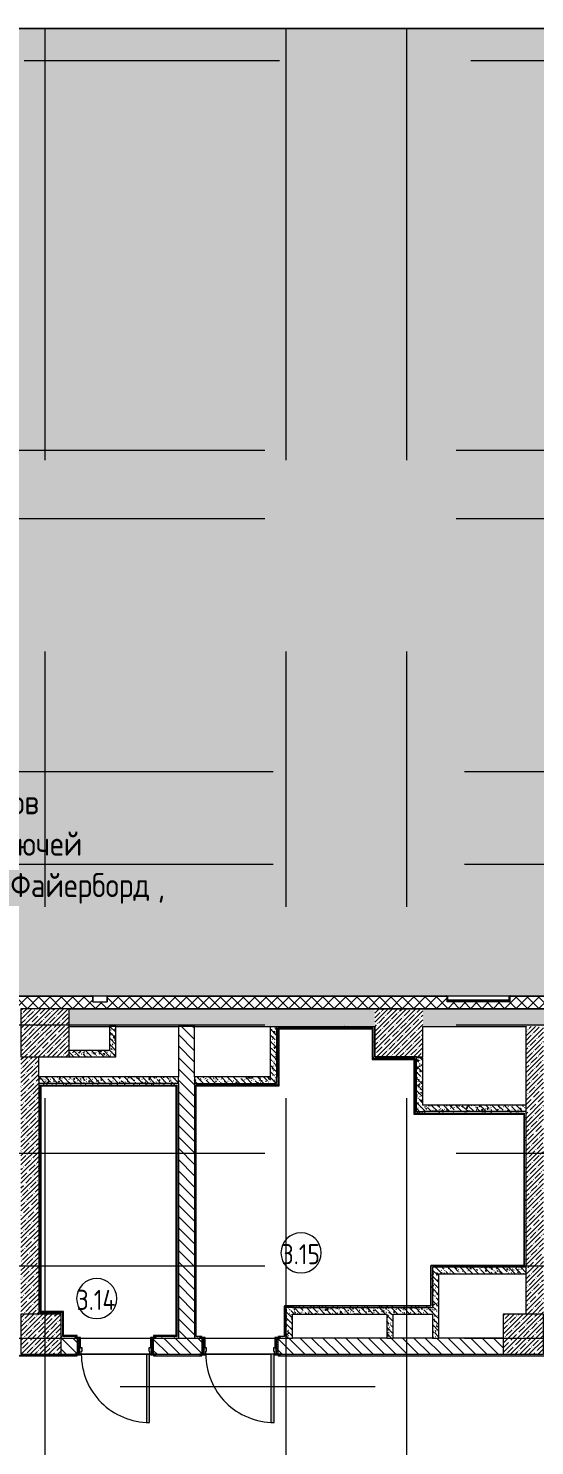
# Model space of a CAD drawing. Header units: millimetres. Extents: x -8624 to 194831, y -8553 to 29000.
# Drawn here: x 150856 to 157154, y 9762 to 27400 of the extents above; entities that cross this region are included whole.
import ezdxf

# ---------------------------------------------------------------- set-up
doc = ezdxf.new("R2010")
doc.units = ezdxf.units.MM
doc.linetypes.add('Осевая', pattern=[15875, 3175, -2381.25, 7937.5, -2381.25])
for name, color, linetype, lineweight in [('A-AREA-IDEN', 7, 'Continuous', 9), ('A-DETL-1', 7, 'Continuous', 9), ('A-GENM-4', 7, 'Continuous', 9), ('A-WALL-2', 7, 'Continuous', 9), ('A-WALL-5', 7, 'Continuous', 13), ('G-ANNO-TEXT', 7, 'Continuous', 9), ('I-WALL-5', 7, 'Continuous', 9), ('S-COLS-2', 7, 'Continuous', 9), ('Оси', 7, 'Continuous', 9), ('Оси-2', 7, 'Осевая', 9)]:
    doc.layers.add(name, color=color, linetype=linetype, lineweight=lineweight)
for name, color, linetype, lineweight, true_color in [('A-DETL-GENF-5', 7, 'Continuous', 9, 0xd4d4d4), ('A-DOOR-4', 7, 'Continuous', 9, 0xaaaaaa), ('A-DOOR-5', 7, 'Continuous', 9, 0xe2e2e2), ('A-DOOR-FRAM-4', 7, 'Continuous', 9, 0xe2e2e2), ('A-DOOR-FRAM-5', 7, 'Continuous', 9, 0xaaaaaa), ('A-FLOR-3', 7, 'Continuous', 9, 0xaaaaaa), ('I-WALL-4', 7, 'Continuous', 9, 0x99bbae), ('I-WALL-6', 7, 'Continuous', 9, 0x787878), ('I-WALL-7', 9, 'Continuous', 9, 0x808080)]:
    doc.layers.add(name, color=color, linetype=linetype, lineweight=lineweight, true_color=true_color)
doc.styles.add('GOST Common', font='GOST_Common.ttf', dxfattribs={"width": 0.9, "height": 250})
doc.styles.add('GOST Common_2', font='GOST_Common.ttf', dxfattribs={"width": 0.9, "height": 300})
pattern_1 = [(135, (137053.74, 0), (-70.71068, -70.71068), [])]
pattern_2 = [(135, (1826.41, 164.685), (-14.14214, -14.14214), []), (225, (1826.41, 164.685), (14.14214, -14.14214), [])]
pattern_3 = [(45, (-296.384, 164.685), (-14.1421, 14.1421), []), (135, (-296.384, 164.685), (-14.1421, -14.1421), [])]
pattern_4 = [(45, (137053.745, 0), (-57.02463, 57.02463), []), (45, (137110.77, 0), (-57.02463, 57.02463), [100.806, -20.161, 3.353, -16.808])]
pattern_5 = [(135, (137053.74, 0), (-75.43415, -75.43415), [106.68, -17.78, 3.556, -17.78]), (135, (137053.74, 75.39), (-75.43415, -75.43415), []), (50, (137053.74, 0), (127.5292, -11.15758), [13.335, -146.685]), (355, (137053.74, 0), (-24.66966, 133.74), [10.668, -117.348]), (100.451, (137064.37, -0.93), (102.85973, 122.5818), [11.333, -124.663]), (46.184, (137053.74, 35.56), (189.7552, -29.4304), [20.002, -220.027]), (96.636, (137069.56, 33.1), (166.1822, 173.1996), [17, -186.995]), (351.184, (137053.74, 35.56), (166.184, 173.1976), [16.002, -176.022]), (21, (137071.52, 26.67), (106.13027, -71.58603), [13.335, -146.685]), (326, (137071.52, 26.67), (43.2619, 128.93175), [10.668, -117.348]), (71.451, (137080.37, 20.7), (149.392, 57.34505), [11.333, -124.663]), (37.5, (137053.745, 0), (2.16223, 59.18836), [3.353, -112.573, 3.353, -115.773, -117.792]), (37.5, (137053.745, 0), (2.16223, 59.18836), [-235.052, 3.353, -114.44]), (7.5, (137053.745, 0), (46.77386, 70.12615), [3.353, -64.567, 3.353, -109.906, -44.894]), (7.5, (137053.745, 0), (46.77386, 70.12615), [-181.178, 3.353, -41.542]), (327.5, (137014.096, 0), (94.91367, -4.01009), [3.353, -41.097, 3.353, -135.331, -184.023]), (327.5, (137014.096, 0), (94.91367, -4.01009), [-183.134, 3.353, -180.67]), (317.5, (136996.32, 0), (103.69057, 17.79882), [3.353, -54.432, 3.353, -88.748, -130.683]), (317.5, (136996.32, 0), (103.69057, 17.79882), [-149.885, 3.353, -127.33])]
pattern_6 = [(0, (137053.745, 0), (121.92, 30.48), [10.058, -81.382, 10.058, -81.382, -487.68]), (0, (137053.745, 0), (121.92, 30.48), [-182.88, 10.058, -172.822, 10.058, -81.382, -213.36]), (0, (137053.745, 0), (121.92, 30.48), [-457.2, 10.058, -50.902, 10.058, -142.342]), (120, (137099.465, 15.24), (-87.356454, 90.345817), [10.058, -81.382, 10.058, -81.382, -487.68]), (120, (137099.465, 15.24), (-87.356454, 90.345817), [-182.88, 10.058, -172.822, 10.058, -81.382, -213.36]), (120, (137099.465, 15.24), (-87.356454, 90.345817), [-457.2, 10.058, -50.902, 10.058, -142.342]), (240, (137114.705, 76.2), (-34.563546, -120.825817), [10.058, -81.382, 10.058, -81.382, -487.68]), (240, (137114.705, 76.2), (-34.563546, -120.825817), [-182.88, 10.058, -172.822, 10.058, -81.382, -213.36]), (240, (137114.705, 76.2), (-34.563546, -120.825817), [-457.2, 10.058, -50.902, 10.058, -142.342])]

# ---------------------------------------------------------------- blocks, each defined once
blk = doc.blocks.new('BSC_Колонна _Прямоугольная - 600х600-V152-План зашивки приборов отопления в осях 3 этажа 1-12')
at = {"layer": 'S-COLS-2'}
h = blk.add_hatch(dxfattribs=at)
h.set_pattern_fill('FP_122', color=256, style=0, pattern_type=2)
h.set_pattern_definition([(45, (-14010, -14900), (-57.02463, 57.02463), []), (45, (-13952.975, -14900), (-57.02463, 57.02463), [100.806, -20.161, 3.353, -16.808])])
h.paths.add_polyline_path([(-300, -300), (300, -300), (300, 300), (-300, 300), (-300, 113)])
for p, q in [((300, 300), (-300, 300)), ((-300, 300), (-300, -300)), ((300, -300), (300, 300)), ((-300, -300), (300, -300))]:
    blk.add_line(p, q, dxfattribs=at)
blk = doc.blocks.new('парапет1 - парапет-18629556-План зашивки приборов отопления в осях 3 этажа 1-12')
at = {"layer": 'A-GENM-4'}
blk.add_line((-2411, 27400), (33928, 27400), dxfattribs=at)
blk = doc.blocks.new('110_Дверь_СКБ_1Ст_Внутренняя1 - Д-7_п__950x2100h_Туалет EW30-32897972-План зашивки приборов отопления в осях 3 этажа 1-12')
at = {"layer": 'A-DOOR-4'}
h = blk.add_hatch(dxfattribs=at)
h.set_pattern_fill('FP_29', color=256, style=0, pattern_type=2)
h.set_pattern_definition(pattern_2)
h.paths.add_polyline_path([(487.5, 100), (462.5, 100), (462.5, -100), (487.5, -100), (487.5, 4)])
at = {"layer": 'A-DOOR-5'}
h = blk.add_hatch(color=256, dxfattribs=at)
h.paths.add_polyline_path([(437.5, 100), (437.5, 60), (427.5, 60), (427.5, 20), (462.5, 20), (462.5, 100)])
h.paths.add_polyline_path([(-412.5, 100), (-437.5, 100), (-437.5, 20), (-402.5, 20), (-402.5, 60), (-412.5, 60)])
at = {"layer": 'A-DOOR-FRAM-4'}
for points in [[(-412.5, 950), (-412.5, 100), (-372.5, 100), (-372.5, 950)], [(-492.5, 108), (-492.5, 100), (-422.5, 100), (-422.5, 108)], [(-437.5, 100), (-437.5, 99), (-422.5, 100)], [(-422.5, 20), (-437.5, 20), (-437.5, -100), (-422.5, -100), (-422.5, 4)], [(447.5, 108), (447.5, 100), (517.5, 100), (517.5, 108)], [(447.5, 100), (447.5, 99), (462.5, 100)], [(462.5, 20), (447.5, 20), (447.5, -100), (462.5, -100), (462.5, 4)], [(-492.5, -100), (-492.5, -108), (-422.5, -108), (-422.5, -100)], [(447.5, -100), (447.5, -108), (517.5, -108), (517.5, -100)]]:
    blk.add_hatch(color=256, dxfattribs=at).paths.add_polyline_path(points)
at = {"layer": 'A-DOOR-FRAM-5'}
h = blk.add_hatch(dxfattribs=at)
h.set_pattern_fill('FP_30', color=256, style=0, pattern_type=2)
h.set_pattern_definition(pattern_3)
h.paths.add_polyline_path([(-437.5, 100), (-462.5, 100), (-462.5, -100), (-437.5, -100), (-437.5, 4)])
at = {"layer": 'A-DOOR-4'}
for p, q in [((-412.5, 950), (-412.5, 100)), ((-372.5, 950), (-412.5, 950)), ((-372.5, 100), (-372.5, 950)), ((-412.5, 100), (-372.5, 100))]:
    blk.add_line(p, q, dxfattribs=at)
blk.add_arc((-412.5, 100), 850, 360, 90, dxfattribs=at)
at = {"layer": 'A-DOOR-FRAM-5'}
for p, q in [((-422.5, 108), (-492.5, 108)), ((-492.5, 108), (-492.5, 100)), ((-492.5, 100), (-422.5, 100)), ((-437.5, 100), (-462.5, 100)), ((-462.5, 100), (-462.5, -100)), ((-412.5, 100), (-437.5, 100)), ((-437.5, 100), (-437.5, 20)), ((-437.5, -100), (-437.5, 100)), ((-422.5, 100), (-437.5, 100)), ((-437.5, 100), (-437.5, 99)), ((-437.5, 99), (-422.5, 99)), ((-437.5, 20), (-402.5, 20)), ((-422.5, 20), (-437.5, 20)), ((-437.5, 20), (-437.5, -100)), ((-422.5, 100), (-422.5, 108)), ((-422.5, 99), (-422.5, 100)), ((-422.5, -100), (-422.5, 20)), ((-412.5, 60), (-412.5, 100)), ((-402.5, 60), (-412.5, 60)), ((-402.5, 20), (-402.5, 60)), ((437.5, 60), (427.5, 60)), ((427.5, 60), (427.5, 20)), ((427.5, 20), (462.5, 20)), ((437.5, 100), (437.5, 60)), ((462.5, 100), (437.5, 100)), ((517.5, 108), (447.5, 108)), ((447.5, 108), (447.5, 100)), ((462.5, 100), (447.5, 100)), ((447.5, 100), (447.5, 99)), ((447.5, 100), (517.5, 100)), ((447.5, 99), (462.5, 99)), ((462.5, 20), (447.5, 20)), ((447.5, 20), (447.5, -100)), ((462.5, 20), (462.5, 100)), ((487.5, 100), (462.5, 100)), ((462.5, 100), (462.5, -100)), ((462.5, 99), (462.5, 100)), ((462.5, -100), (462.5, 20)), ((487.5, -100), (487.5, 100)), ((517.5, 100), (517.5, 108)), ((-422.5, -100), (-492.5, -100)), ((-492.5, -100), (-492.5, -108)), ((-492.5, -108), (-422.5, -108)), ((-462.5, -100), (-437.5, -100)), ((-437.5, -100), (-422.5, -100)), ((-422.5, -108), (-422.5, -100)), ((447.5, -100), (462.5, -100)), ((517.5, -100), (447.5, -100)), ((447.5, -100), (447.5, -108)), ((447.5, -108), (517.5, -108)), ((462.5, -100), (487.5, -100)), ((517.5, -108), (517.5, -100))]:
    blk.add_line(p, q, dxfattribs=at)
blk = doc.blocks.new('110_Дверь_СКБ_1Ст_Внутренняя1 - Д-7_п__950x2100h_Туалет-32491181-План зашивки приборов отопления в осях 3 этажа 1-12')
at = {"layer": 'A-DOOR-4'}
h = blk.add_hatch(dxfattribs=at)
h.set_pattern_fill('FP_29', color=256, style=0, pattern_type=2)
h.set_pattern_definition(pattern_2)
h.paths.add_polyline_path([(487.5, 100), (462.5, 100), (462.5, -100), (487.5, -100), (487.5, 4)])
at = {"layer": 'A-DOOR-5'}
h = blk.add_hatch(color=256, dxfattribs=at)
h.paths.add_polyline_path([(437.5, 100), (437.5, 60), (427.5, 60), (427.5, 20), (462.5, 20), (462.5, 100)])
h.paths.add_polyline_path([(-412.5, 100), (-437.5, 100), (-437.5, 20), (-402.5, 20), (-402.5, 60), (-412.5, 60)])
at = {"layer": 'A-DOOR-FRAM-4'}
for points in [[(-412.5, 950), (-412.5, 100), (-372.5, 100), (-372.5, 950)], [(-492.5, 108), (-492.5, 100), (-422.5, 100), (-422.5, 108)], [(-437.5, 100), (-437.5, 99), (-422.5, 100)], [(-422.5, 20), (-437.5, 20), (-437.5, -100), (-422.5, -100), (-422.5, 4)], [(447.5, 108), (447.5, 100), (517.5, 100), (517.5, 108)], [(447.5, 100), (447.5, 99), (462.5, 100)], [(462.5, 20), (447.5, 20), (447.5, -100), (462.5, -100), (462.5, 4)], [(-492.5, -100), (-492.5, -108), (-422.5, -108), (-422.5, -100)], [(447.5, -100), (447.5, -108), (517.5, -108), (517.5, -100)]]:
    blk.add_hatch(color=256, dxfattribs=at).paths.add_polyline_path(points)
at = {"layer": 'A-DOOR-FRAM-5'}
h = blk.add_hatch(dxfattribs=at)
h.set_pattern_fill('FP_30', color=256, style=0, pattern_type=2)
h.set_pattern_definition(pattern_3)
h.paths.add_polyline_path([(-437.5, 100), (-462.5, 100), (-462.5, -100), (-437.5, -100), (-437.5, 4)])
at = {"layer": 'A-DOOR-4'}
for p, q in [((-412.5, 950), (-412.5, 100)), ((-372.5, 950), (-412.5, 950)), ((-372.5, 100), (-372.5, 950)), ((-412.5, 100), (-372.5, 100))]:
    blk.add_line(p, q, dxfattribs=at)
blk.add_arc((-412.5, 100), 850, 360, 90, dxfattribs=at)
at = {"layer": 'A-DOOR-FRAM-5'}
for p, q in [((-422.5, 108), (-492.5, 108)), ((-492.5, 108), (-492.5, 100)), ((-492.5, 100), (-422.5, 100)), ((-437.5, 100), (-462.5, 100)), ((-462.5, 100), (-462.5, -100)), ((-412.5, 100), (-437.5, 100)), ((-437.5, 100), (-437.5, 20)), ((-437.5, -100), (-437.5, 100)), ((-422.5, 100), (-437.5, 100)), ((-437.5, 100), (-437.5, 99)), ((-437.5, 99), (-422.5, 99)), ((-437.5, 20), (-402.5, 20)), ((-422.5, 20), (-437.5, 20)), ((-437.5, 20), (-437.5, -100)), ((-422.5, 100), (-422.5, 108)), ((-422.5, 99), (-422.5, 100)), ((-422.5, -100), (-422.5, 20)), ((-412.5, 60), (-412.5, 100)), ((-402.5, 60), (-412.5, 60)), ((-402.5, 20), (-402.5, 60)), ((437.5, 60), (427.5, 60)), ((427.5, 60), (427.5, 20)), ((427.5, 20), (462.5, 20)), ((437.5, 100), (437.5, 60)), ((462.5, 100), (437.5, 100)), ((517.5, 108), (447.5, 108)), ((447.5, 108), (447.5, 100)), ((462.5, 100), (447.5, 100)), ((447.5, 100), (447.5, 99)), ((447.5, 100), (517.5, 100)), ((447.5, 99), (462.5, 99)), ((462.5, 20), (447.5, 20)), ((447.5, 20), (447.5, -100)), ((462.5, 20), (462.5, 100)), ((487.5, 100), (462.5, 100)), ((462.5, 100), (462.5, -100)), ((462.5, 99), (462.5, 100)), ((462.5, -100), (462.5, 20)), ((487.5, -100), (487.5, 100)), ((517.5, 100), (517.5, 108)), ((-422.5, -100), (-492.5, -100)), ((-492.5, -100), (-492.5, -108)), ((-492.5, -108), (-422.5, -108)), ((-462.5, -100), (-437.5, -100)), ((-437.5, -100), (-422.5, -100)), ((-422.5, -108), (-422.5, -100)), ((447.5, -100), (462.5, -100)), ((517.5, -100), (447.5, -100)), ((447.5, -100), (447.5, -108)), ((447.5, -108), (517.5, -108)), ((462.5, -100), (487.5, -100)), ((517.5, -108), (517.5, -100))]:
    blk.add_line(p, q, dxfattribs=at)
blk = doc.blocks.new('BSC_Колонна _Прямоугольная - 500х500-V164-План зашивки приборов отопления в осях 3 этажа 1-12')
at = {"layer": 'S-COLS-2'}
h = blk.add_hatch(dxfattribs=at)
h.set_pattern_fill('FP_134', color=256, style=0, pattern_type=2)
h.set_pattern_definition([(45, (-19960, -11150), (-57.02463, 57.02463), []), (45, (-19902.975, -11150), (-57.02463, 57.02463), [100.806, -20.161, 3.353, -16.808])])
h.paths.add_polyline_path([(-250, -250), (250, -250), (250, 250), (-250, 250), (-250, -154)])
for p, q in [((250, 250), (-250, 250)), ((-250, 250), (-250, -250)), ((250, -250), (250, 250)), ((-250, -250), (250, -250))]:
    blk.add_line(p, q, dxfattribs=at)
blk = doc.blocks.new('BSC_Колонна _Прямоугольная - 500х500-V168-План зашивки приборов отопления в осях 3 этажа 1-12')
at = {"layer": 'S-COLS-2'}
h = blk.add_hatch(dxfattribs=at)
h.set_pattern_fill('FP_139', color=256, style=0, pattern_type=2)
h.set_pattern_definition([(45, (-13960, -11150), (-57.02463, 57.02463), []), (45, (-13902.975, -11150), (-57.02463, 57.02463), [100.806, -20.161, 3.353, -16.808])])
h.paths.add_polyline_path([(-250, -250), (250, -250), (250, 250), (-250, 250), (-250, -154)])
for p, q in [((250, 250), (-250, 250)), ((-250, 250), (-250, -250)), ((250, -250), (250, 250)), ((-250, -250), (250, -250))]:
    blk.add_line(p, q, dxfattribs=at)
blk = doc.blocks.new('Полоса с поворотом - Полоса с поворотом-23831104-План зашивки приборов отопления в осях 3 этажа 1-12')
at = {"layer": 'A-GENM-4'}
for p, q in [((19783, 15306), (19017, 15306)), ((19017, 15298), (19783, 15298))]:
    blk.add_line(p, q, dxfattribs=at)
blk = doc.blocks.new('Уголок вложенный - Уголок вложенный-23831105-План зашивки приборов отопления в осях 3 этажа 1-12')
at = {"layer": 'A-GENM-4'}
for p, q in [((29237, 15288), (29237, 15349)), ((29244, 15358), (29244, 15285)), ((29244, 15285), (29240, 15285))]:
    blk.add_line(p, q, dxfattribs=at)
at = {"layer": 'A-GENM-4', "flags": 128}
for points in [[(29237, 15349), (29237, 15351), (29236, 15353), (29235, 15355), (29234, 15356), (29232, 15357), (29230, 15358), (29228, 15358)], [(29240, 15285), (29239, 15285), (29239, 15285), (29238, 15286), (29238, 15286), (29237, 15287), (29237, 15287), (29237, 15288)]]:
    blk.add_lwpolyline(points, dxfattribs=at)
blk = doc.blocks.new('Уголок вложенный - Уголок вложенный-V178-План зашивки приборов отопления в осях 3 этажа 1-12')
at = {"layer": 'A-GENM-4'}
for p, q in [((30010, 15285), (30010, 15358)), ((30017, 15349), (30017, 15288)), ((30014, 15285), (30010, 15285))]:
    blk.add_line(p, q, dxfattribs=at)
at = {"layer": 'A-GENM-4', "flags": 128}
for points in [[(30026, 15358), (30024, 15358), (30022, 15357), (30020, 15356), (30019, 15355), (30018, 15353), (30017, 15351), (30017, 15349)], [(30017, 15288), (30017, 15287), (30017, 15287), (30016, 15286), (30016, 15286), (30015, 15285), (30015, 15285), (30014, 15285)]]:
    blk.add_lwpolyline(points, dxfattribs=at)
blk = doc.blocks.new('Уголок вложенный - Уголок вложенный-V179-План зашивки приборов отопления в осях 3 этажа 1-12')
at = {"layer": 'A-GENM-4'}
blk.add_line((30010, 15285), (29244, 15285), dxfattribs=at)
at = {"layer": 'A-GENM-4', "flags": 128}
for points in [[(29239, 15285), (29239, 15285), (29238, 15286), (29238, 15286), (29237, 15287), (29237, 15287)], [(30017, 15287), (30017, 15287), (30016, 15286), (30016, 15286), (30015, 15285), (30015, 15285)]]:
    blk.add_lwpolyline(points, dxfattribs=at)
blk = doc.blocks.new('Уголок вложенный - Уголок вложенный-23964580-План зашивки приборов отопления в осях 3 этажа 1-12')
at = {"layer": 'A-GENM-4'}
blk.add_line((14603, 15288), (14603, 15349), dxfattribs=at)
at = {"layer": 'A-GENM-4', "flags": 128}
for points in [[(14603, 15349), (14603, 15351), (14602, 15353), (14601, 15355), (14600, 15356), (14598, 15357), (14596, 15358), (14594, 15358)], [(14606, 15285), (14605, 15285), (14605, 15285), (14604, 15286), (14604, 15286), (14603, 15287), (14603, 15287), (14603, 15288)]]:
    blk.add_lwpolyline(points, dxfattribs=at)
blk = doc.blocks.new('Уголок вложенный - Уголок вложенный-V180-План зашивки приборов отопления в осях 3 этажа 1-12')
at = {"layer": 'A-GENM-4'}
blk.add_line((14783, 15349), (14783, 15288), dxfattribs=at)
at = {"layer": 'A-GENM-4', "flags": 128}
for points in [[(14792, 15358), (14790, 15358), (14788, 15357), (14786, 15356), (14785, 15355), (14784, 15353), (14783, 15351), (14783, 15349)], [(14783, 15288), (14783, 15287), (14783, 15287), (14782, 15286), (14782, 15286), (14781, 15285), (14781, 15285), (14780, 15285)]]:
    blk.add_lwpolyline(points, dxfattribs=at)
blk = doc.blocks.new('Уголок вложенный - Уголок вложенный-V181-План зашивки приборов отопления в осях 3 этажа 1-12')
at = {"layer": 'A-GENM-4'}
for p, q in [((14603, 15349), (14603, 15288)), ((14783, 15288), (14783, 15349)), ((14606, 15285), (14780, 15285))]:
    blk.add_line(p, q, dxfattribs=at)
at = {"layer": 'A-GENM-4', "flags": 128}
for points in [[(14594, 15358), (14596, 15358), (14598, 15357), (14600, 15356), (14601, 15355), (14602, 15353), (14603, 15351), (14603, 15349)], [(14783, 15349), (14783, 15351), (14784, 15353), (14785, 15355), (14786, 15356), (14788, 15357), (14790, 15358), (14792, 15358)], [(14603, 15288), (14603, 15287), (14603, 15287), (14604, 15286), (14604, 15286), (14605, 15285), (14605, 15285), (14606, 15285)], [(14780, 15285), (14781, 15285), (14781, 15285), (14782, 15286), (14782, 15286), (14783, 15287), (14783, 15287), (14783, 15288)]]:
    blk.add_lwpolyline(points, dxfattribs=at)
blk = doc.blocks.new('Марка_Помещения - Номер-25198446-План зашивки приборов отопления в осях 3 этажа 1-12')
at = {"layer": 'A-AREA-IDEN'}
for start, end in [(360, 180), (180, 360)]:
    blk.add_arc((0, 0), 2.5, start, end, dxfattribs=at)

msp = doc.modelspace()

# ---------------------------------------------------------------- hatches: boundary and pattern name
at = {"layer": 'A-DETL-GENF-5'}
msp.add_hatch(color=256, dxfattribs=at).paths.add_polyline_path([(136496.6, 14774.9), (136785.7, 14774.9), (136785.7, 15358), (175341.4, 15358), (175341.4, 23799.7), (175661.1, 23799.7), (175661.1, 23888.3), (170981.8, 23888.3), (170981.8, 27398.1), (134644.7, 27398.1), (134644.7, 14774.9), (135854.5, 14774.9)])
at = {"layer": 'A-WALL-2'}
h = msp.add_hatch(dxfattribs=at)
h.set_pattern_fill('FP_127', color=256, style=0, pattern_type=2)
h.set_pattern_definition([(45, (137053.74, 0), (-70.71068, 70.71068), []), (135, (137053.74, 0), (-70.71068, -70.71068), [])])
h.paths.add_polyline_path([(174863.7, 15200), (175341.4, 15200), (175341.4, 15350), (174863.7, 15350)])
h.paths.add_polyline_path([(171808.9, 15200), (172463.7, 15200), (172463.7, 15350), (171713.7, 15350), (171713.7, 15200)])
h.paths.add_polyline_path([(169163.7, 15200), (169163.7, 15350), (167070.7, 15349), (167070.7, 15288), (167067.7, 15285), (166293.7, 15285), (166290.7, 15288), (166290, 15350), (162664, 15349), (162664, 15288), (162659.8, 15285), (161487, 15285), (161484, 15288), (161483.3, 15350), (156843.7, 15349), (156843.7, 15288), (156840.7, 15285), (156066.7, 15285), (156063.7, 15288), (156063, 15350), (151836.7, 15349), (151835.6, 15285.7), (151833.7, 15285), (151657.4, 15286.1), (151656.7, 15288), (151656, 15350), (149913.7, 15350), (149913.7, 15200), (167956.6, 15200)])
h.paths.add_polyline_path([(145313.7, 15200), (145313.7, 15350), (144713.7, 15350), (144713.7, 15200), (144843.1, 15200)])
h.paths.add_polyline_path([(146213.7, 15200), (146813.7, 15200), (146813.7, 15350), (146213.7, 15350)])
h.paths.add_polyline_path([(143813.7, 15200), (143813.7, 15350), (137093.7, 15350), (137093.7, 15293), (136943.7, 15293), (136943.7, 15200), (143559, 15200)])
h.paths.add_polyline_path([(170203.8, 15200), (170293.7, 15200), (170293.7, 15350), (170063.7, 15350), (170063.7, 15200)])
h.paths.add_polyline_path([(170663.7, 15200), (170813.7, 15200), (170813.7, 15350), (170663.7, 15350)])
at = {"layer": 'I-WALL-4'}
for points in [[(153975.7, 14249), (153975.7, 14960), (153964.7, 14960), (153964.7, 14249)], [(155133, 14949), (155144, 14949), (155144, 14960), (153975.7, 14960), (153975.7, 14949), (155115.8, 14949)], [(155144, 14569), (155144, 14949), (155133, 14949), (155133, 14569)], [(155664, 14569), (155664, 14580), (155144, 14580), (155144, 14569)], [(155653, 13889), (155664, 13889), (155664, 14580), (155653, 14580), (155653, 14008.5)], [(152692.7, 14239), (152703.7, 14239), (152703.7, 14250), (151004.7, 14250), (151004.7, 14239), (152547.6, 14239)], [(151015.7, 11420), (151015.7, 14239), (151004.7, 14239), (151004.7, 11420)], [(152692.7, 11131), (152703.7, 11131), (152703.7, 14239), (152692.7, 14239), (152692.7, 11498.1)], [(153975.7, 14238), (153975.7, 14249), (152944.7, 14249), (152944.7, 14238), (153831.7, 14238)], [(157023.7, 13889), (157023.7, 13900), (155664, 13900), (155664, 13889), (156399.9, 13889)], [(151283.7, 11420), (151294.7, 11420), (151294.7, 11431), (151015.7, 11431), (151015.7, 11420), (151263.5, 11420)], [(151294.7, 11120), (151294.7, 11420), (151283.7, 11420), (151283.7, 11120)]]:
    msp.add_hatch(color=256, dxfattribs=at).paths.add_polyline_path(points)
h = msp.add_hatch(color=256, dxfattribs=at)
h.paths.add_polyline_path([(152703.7, 11120), (152703.7, 11131), (152414.7, 11131), (152414.7, 11120), (152547.6, 11120)])
h.paths.add_polyline_path([(151464.7, 11120), (151464.7, 11131), (151294.7, 11131), (151294.7, 11120)])
at = {"layer": 'I-WALL-5'}
h = msp.add_hatch(dxfattribs=at)
h.set_pattern_fill('FP_128', color=256, style=0, pattern_type=2)
h.set_pattern_definition(pattern_4)
h.paths.add_polyline_path([(160252.1, 14980), (162863.7, 14980), (162863.7, 15200), (159563.7, 15200), (159563.7, 14980)])
h.paths.add_polyline_path([(158963.7, 14980), (158963.7, 15200), (155764, 15200), (155764, 14980), (157684, 14980)])
h.paths.add_polyline_path([(163463.7, 14980), (167063.7, 14980), (167063.7, 15200), (163463.7, 15200), (163463.7, 15094.6)])
h.paths.add_polyline_path([(167663.7, 14980), (169163.7, 14980), (169163.7, 15200), (167663.7, 15200), (167663.7, 15012.7)])
h.paths.add_polyline_path([(153863.7, 14980), (155164, 14980), (155164, 15200), (151363.7, 15200), (151363.7, 14980), (153831.7, 14980)])
h = msp.add_hatch(dxfattribs=at)
h.set_pattern_fill('FP_126', color=256, style=0, pattern_type=2)
h.set_pattern_definition(pattern_1)
h.paths.add_polyline_path([(152923.7, 11100), (152923.7, 14980), (152723.7, 14980), (152723.7, 11100), (152868.6, 11100)])
h = msp.add_hatch(dxfattribs=at)
h.set_pattern_fill('FP_128', color=256, style=0, pattern_type=2)
h.set_pattern_definition(pattern_4)
h.paths.add_polyline_path([(157263.7, 11400), (157263.7, 14980), (157043.7, 14980), (157043.7, 11400)])
h = msp.add_hatch(dxfattribs=at)
h.set_pattern_fill('FP_128', color=256, style=0, pattern_type=2)
h.set_pattern_definition(pattern_4)
h.paths.add_polyline_path([(150764.7, 11400), (150984.7, 11400), (150984.7, 14600), (150764.7, 14600), (150764.7, 11900)])
h = msp.add_hatch(dxfattribs=at)
h.set_pattern_fill('FP_126', color=256, style=0, pattern_type=2)
h.set_pattern_definition(pattern_1)
h.paths.add_polyline_path([(156763.7, 10900), (156763.7, 11100), (153963.7, 11100), (153963.7, 10900), (156399.9, 10900)])
h.paths.add_polyline_path([(152983.7, 10900), (153013.7, 10900), (153013.7, 11100), (152414.7, 11100), (152414.7, 10900), (152547.6, 10900)])
h.paths.add_polyline_path([(151464.7, 10900), (151464.7, 11100), (151263.7, 11100), (151263.7, 10900), (151434.7, 10900)])
at = {"layer": 'I-WALL-6'}
h = msp.add_hatch(dxfattribs=at)
h.set_pattern_fill('FP_133', color=256, style=0, pattern_type=2)
h.set_pattern_definition(pattern_5)
h.paths.add_polyline_path([(151943.7, 14680), (151943.7, 14980), (151863.7, 14980), (151863.7, 14680)])
h = msp.add_hatch(dxfattribs=at)
h.set_pattern_fill('FP_133', color=256, style=0, pattern_type=2)
h.set_pattern_definition(pattern_5)
h.paths.add_polyline_path([(153943.7, 14350), (153943.7, 14980), (153863.7, 14980), (153863.7, 14350)])
h = msp.add_hatch(dxfattribs=at)
h.set_pattern_fill('FP_133', color=256, style=0, pattern_type=2)
h.set_pattern_definition(pattern_5)
h.paths.add_polyline_path([(151363.7, 14600), (151943.7, 14600), (151943.7, 14680), (151363.7, 14680)])
h = msp.add_hatch(dxfattribs=at)
h.set_pattern_fill('FP_133', color=256, style=0, pattern_type=2)
h.set_pattern_definition(pattern_5)
h.paths.add_polyline_path([(155764, 13920), (155764, 14590), (155684, 14590), (155684, 13920)])
h = msp.add_hatch(dxfattribs=at)
h.set_pattern_fill('FP_133', color=256, style=0, pattern_type=2)
h.set_pattern_definition(pattern_5)
h.paths.add_polyline_path([(152703.7, 14270), (152723.7, 14270), (152723.7, 14350), (150984.7, 14350), (150984.7, 14270), (152547.6, 14270)])
h = msp.add_hatch(dxfattribs=at)
h.set_pattern_fill('FP_133', color=256, style=0, pattern_type=2)
h.set_pattern_definition(pattern_5)
h.paths.add_polyline_path([(153943.7, 14270), (153943.7, 14350), (152923.7, 14350), (152923.7, 14270), (153831.7, 14270)])
h = msp.add_hatch(dxfattribs=at)
h.set_pattern_fill('FP_133', color=256, style=0, pattern_type=2)
h.set_pattern_definition(pattern_5)
h.paths.add_polyline_path([(157043.7, 13920), (157043.7, 14000), (155764, 14000), (155764, 13920), (157041.9, 13920)])
h = msp.add_hatch(dxfattribs=at)
h.set_pattern_fill('FP_133', color=256, style=0, pattern_type=2)
h.set_pattern_definition(pattern_5)
h.paths.add_polyline_path([(155963.7, 11100), (155963.7, 11981.9), (155883.7, 11981.9), (155883.7, 11100)])
h = msp.add_hatch(dxfattribs=at)
h.set_pattern_fill('FP_133', color=256, style=0, pattern_type=2)
h.set_pattern_definition(pattern_5)
h.paths.add_polyline_path([(157043.7, 11901.9), (157043.7, 11981.9), (155963.7, 11981.9), (155963.7, 11901.9), (156399.9, 11901.9)])
h = msp.add_hatch(dxfattribs=at)
h.set_pattern_fill('FP_133', color=256, style=0, pattern_type=2)
h.set_pattern_definition(pattern_5)
h.paths.add_polyline_path([(154143.7, 11100), (154143.7, 11480), (154063.7, 11480), (154063.7, 11100)])
h = msp.add_hatch(dxfattribs=at)
h.set_pattern_fill('FP_133', color=256, style=0, pattern_type=2)
h.set_pattern_definition(pattern_5)
h.paths.add_polyline_path([(155883.7, 11400), (155883.7, 11480), (154143.7, 11480), (154143.7, 11400), (155393.7, 11400)])
h = msp.add_hatch(dxfattribs=at)
h.set_pattern_fill('FP_133', color=256, style=0, pattern_type=2)
h.set_pattern_definition(pattern_5)
h.paths.add_polyline_path([(155393.7, 11100), (155393.7, 11400), (155313.7, 11400), (155313.7, 11100)])
at = {"layer": 'I-WALL-7'}
h = msp.add_hatch(dxfattribs=at)
h.set_pattern_fill('FP_148', color=256, style=0, pattern_type=2)
h.set_pattern_definition(pattern_6)
h.paths.add_polyline_path([(155144, 14960), (155144, 14980), (153943.7, 14980), (153943.7, 14960), (155115.8, 14960)])
h = msp.add_hatch(dxfattribs=at)
h.set_pattern_fill('FP_148', color=256, style=0, pattern_type=2)
h.set_pattern_definition(pattern_6)
h.paths.add_polyline_path([(153963.7, 14250), (153963.7, 14960), (153943.7, 14960), (153943.7, 14250)])
h = msp.add_hatch(dxfattribs=at)
h.set_pattern_fill('FP_148', color=256, style=0, pattern_type=2)
h.set_pattern_definition(pattern_6)
h.paths.add_polyline_path([(155144, 14600), (155164, 14600), (155164, 14980), (155144, 14980), (155144, 14949)])
h = msp.add_hatch(dxfattribs=at)
h.set_pattern_fill('FP_148', color=256, style=0, pattern_type=2)
h.set_pattern_definition(pattern_6)
h.paths.add_polyline_path([(155653, 14580), (155664, 14580), (155664, 14600), (155144, 14600), (155144, 14580)])
h = msp.add_hatch(dxfattribs=at)
h.set_pattern_fill('FP_148', color=256, style=0, pattern_type=2)
h.set_pattern_definition(pattern_6)
h.paths.add_polyline_path([(155684, 13920), (155684, 14600), (155664, 14600), (155664, 13920)])
h = msp.add_hatch(dxfattribs=at)
h.set_pattern_fill('FP_148', color=256, style=0, pattern_type=2)
h.set_pattern_definition(pattern_6)
h.paths.add_polyline_path([(152703.7, 14250), (152703.7, 14270), (150984.7, 14270), (150984.7, 14250), (152547.6, 14250)])
h = msp.add_hatch(dxfattribs=at)
h.set_pattern_fill('FP_148', color=256, style=0, pattern_type=2)
h.set_pattern_definition(pattern_6)
h.paths.add_polyline_path([(150984.7, 11400), (151004.7, 11400), (151004.7, 14250), (150984.7, 14250), (150984.7, 12000.2)])
h = msp.add_hatch(dxfattribs=at)
h.set_pattern_fill('FP_148', color=256, style=0, pattern_type=2)
h.set_pattern_definition(pattern_6)
h.paths.add_polyline_path([(152723.7, 11100), (152723.7, 14270), (152703.7, 14270), (152703.7, 11100)])
h = msp.add_hatch(dxfattribs=at)
h.set_pattern_fill('FP_148', color=256, style=0, pattern_type=2)
h.set_pattern_definition(pattern_6)
h.paths.add_polyline_path([(153943.7, 14250), (153943.7, 14270), (152923.7, 14270), (152923.7, 14250), (153831.7, 14250)])
h = msp.add_hatch(dxfattribs=at)
h.set_pattern_fill('FP_148', color=256, style=0, pattern_type=2)
h.set_pattern_definition(pattern_6)
h.paths.add_polyline_path([(152923.7, 11100), (152943.7, 11100), (152943.7, 14250), (152923.7, 14250), (152923.7, 11498.1)])
h = msp.add_hatch(dxfattribs=at)
h.set_pattern_fill('FP_148', color=256, style=0, pattern_type=2)
h.set_pattern_definition(pattern_6)
h.paths.add_polyline_path([(157023.7, 13900), (157023.7, 13920), (155664, 13920), (155664, 13900), (156399.9, 13900)])
h = msp.add_hatch(dxfattribs=at)
h.set_pattern_fill('FP_148', color=256, style=0, pattern_type=2)
h.set_pattern_definition(pattern_6)
h.paths.add_polyline_path([(157023.7, 12001.9), (157043.7, 12001.9), (157043.7, 13920), (157023.7, 13920), (157023.7, 12002.9)])
h = msp.add_hatch(dxfattribs=at)
h.set_pattern_fill('FP_148', color=256, style=0, pattern_type=2)
h.set_pattern_definition(pattern_6)
h.paths.add_polyline_path([(155883.7, 11480), (155883.7, 12001.9), (155863.7, 12001.9), (155863.7, 11480)])
h = msp.add_hatch(dxfattribs=at)
h.set_pattern_fill('FP_148', color=256, style=0, pattern_type=2)
h.set_pattern_definition(pattern_6)
h.paths.add_polyline_path([(157043.7, 11981.9), (157043.7, 12001.9), (155883.7, 12001.9), (155883.7, 11981.9), (156399.9, 11981.9)])
h = msp.add_hatch(dxfattribs=at)
h.set_pattern_fill('FP_148', color=256, style=0, pattern_type=2)
h.set_pattern_definition(pattern_6)
h.paths.add_polyline_path([(154063.7, 11120), (154063.7, 11500), (154043.7, 11500), (154043.7, 11120)])
h = msp.add_hatch(dxfattribs=at)
h.set_pattern_fill('FP_148', color=256, style=0, pattern_type=2)
h.set_pattern_definition(pattern_6)
h.paths.add_polyline_path([(155863.7, 11480), (155863.7, 11500), (154063.7, 11500), (154063.7, 11480), (155115.8, 11480)])
h = msp.add_hatch(dxfattribs=at)
h.set_pattern_fill('FP_148', color=256, style=0, pattern_type=2)
h.set_pattern_definition(pattern_6)
h.paths.add_polyline_path([(151263.7, 11400), (151283.7, 11400), (151283.7, 11420), (151004.7, 11420), (151004.7, 11400), (151263.5, 11400)])
h = msp.add_hatch(dxfattribs=at)
h.set_pattern_fill('FP_148', color=256, style=0, pattern_type=2)
h.set_pattern_definition(pattern_6)
h.paths.add_polyline_path([(151283.7, 11100), (151283.7, 11400), (151263.7, 11400), (151263.7, 11100)])
h = msp.add_hatch(dxfattribs=at)
h.set_pattern_fill('FP_148', color=256, style=0, pattern_type=2)
h.set_pattern_definition(pattern_6)
h.paths.add_polyline_path([(152703.7, 11100), (152703.7, 11120), (152414.7, 11120), (152414.7, 11108), (152444.7, 11108), (152444.7, 11100), (152547.6, 11100)])
h.paths.add_polyline_path([(151283.7, 11100), (151434.7, 11100), (151434.7, 11108), (151464.7, 11108), (151464.7, 11120), (151283.7, 11120)])
h = msp.add_hatch(dxfattribs=at)
h.set_pattern_fill('FP_148', color=256, style=0, pattern_type=2)
h.set_pattern_definition(pattern_6)
h.paths.add_polyline_path([(153993.7, 11100), (154063.7, 11100), (154063.7, 11120), (153963.7, 11120), (153963.7, 11108), (153993.7, 11107.5)])
h.paths.add_polyline_path([(152943.7, 11100), (152983.7, 11100), (152983.7, 11108), (153013.7, 11108), (153013.7, 11120), (152943.7, 11120)])
h = msp.add_hatch(dxfattribs=at)
h.set_pattern_fill('FP_148', color=256, style=0, pattern_type=2)
h.set_pattern_definition(pattern_6)
h.paths.add_polyline_path([(157283.7, 10880), (157283.7, 10900), (153993.7, 10900), (153993.7, 10892), (153963.7, 10892), (153963.7, 10880), (157263.7, 10880)])
h.paths.add_polyline_path([(152983.7, 10880), (153013.7, 10880), (153013.7, 10892), (152983.7, 10892), (152983.7, 10900), (152444.7, 10900), (152444.7, 10892), (152414.7, 10892), (152414.7, 10880), (152547.6, 10880)])
h.paths.add_polyline_path([(151434.7, 10880), (151464.7, 10880), (151464.7, 10892), (151434.7, 10892), (151434.7, 10900), (150015, 10900), (150015, 10880), (151263.7, 10880)])
at = {"layer": 'S-COLS-2'}
h = msp.add_hatch(dxfattribs=at)
h.set_pattern_fill('FP_128', color=256, style=0, pattern_type=2)
h.set_pattern_definition(pattern_4)
h.paths.add_polyline_path([(155164, 14600), (155764, 14600), (155764, 15200), (155164, 15200), (155164, 14980)])

# ---------------------------------------------------------------- linework, layer by layer
at = {"layer": 'A-DETL-1'}
for p, q in [((170981.8, 27398.1), (134644.7, 27398.1)), ((136785.7, 15358), (175341.4, 15358))]:
    msp.add_line(p, q, dxfattribs=at)
at = {"layer": 'A-FLOR-3'}
for p, q in [((151514.7, 10901.4), (152364.7, 10901.4)), ((153063.7, 10900), (153873.7, 10900))]:
    msp.add_line(p, q, dxfattribs=at)
at = {"layer": 'A-WALL-2'}
msp.add_line((151363.7, 15200), (158963.7, 15200), dxfattribs=at)
at = {"layer": 'A-WALL-5'}
for p, q in [((151655.8, 15353), (149913.7, 15353)), ((151656.6, 15350), (149913.7, 15350)), ((156063.6, 15350), (151836.9, 15350)), ((156062.9, 15353), (151837.7, 15353)), ((161483.9, 15350), (156843.9, 15350)), ((161483.2, 15353), (156844.6, 15353)), ((155164, 15200), (151363.7, 15200)), ((158963.7, 15200), (155764, 15200)), ((151943.7, 14980), (151863.7, 14980)), ((152923.7, 14980), (152723.7, 14980)), ((153863.7, 14980), (155164, 14980)), ((153943.7, 14980), (153943.7, 14350)), ((155144, 14600), (155144, 14960)), ((155664, 14580), (155144, 14580)), ((155664, 14580), (155664, 13920)), ((150984.7, 14350), (150984.7, 11400)), ((152723.7, 14270), (152723.7, 14350)), ((152923.7, 14350), (152923.7, 11100)), ((152723.7, 14270), (150984.7, 14270)), ((151004.7, 14250), (152703.7, 14250)), ((151004.7, 14250), (151004.7, 11420)), ((152703.7, 14250), (152703.7, 11120)), ((152943.7, 11120), (152943.7, 14249)), ((152944.7, 14249), (152944.7, 14238)), ((157043.7, 14000), (157043.7, 11901.9)), ((157043.7, 13920), (155764, 13920)), ((157023.7, 12001.9), (157023.7, 13900)), ((155863.7, 11500), (155863.7, 12001.9)), ((157023.7, 12001.9), (155883.7, 12001.9)), ((155883.7, 11981.9), (155883.7, 11480)), ((154043.7, 11120), (154043.7, 11500)), ((154063.7, 11100), (154063.7, 11480)), ((154143.7, 11480), (155883.7, 11480)), ((151004.7, 11420), (151283.7, 11420)), ((151283.7, 11120), (151283.7, 11400)), ((151464.7, 11120), (151283.7, 11120)), ((152943.7, 11120), (152944.7, 11120)), ((154043.7, 11120), (153963.7, 11120)), ((151263.7, 11100), (151434.7, 11100)), ((152444.7, 11100), (152723.7, 11100)), ((152923.7, 11100), (152983.7, 11100)), ((153993.7, 11100), (154143.7, 11100)), ((155313.7, 11100), (155393.7, 11100)), ((155883.7, 11100), (155963.7, 11100)), ((151263.7, 10900), (151434.7, 10900)), ((152444.7, 10900), (152983.7, 10900)), ((153993.7, 10900), (156763.7, 10900))]:
    msp.add_line(p, q, dxfattribs=at)
at = {"layer": 'I-WALL-5'}
for p, q in [((151363.7, 14980), (151863.7, 14980)), ((151863.7, 14980), (151863.7, 14680)), ((151943.7, 14980), (152723.7, 14980)), ((151943.7, 14600), (151943.7, 14980)), ((152723.7, 14980), (152723.7, 14350)), ((152923.7, 14350), (152923.7, 14980)), ((152923.7, 14980), (153863.7, 14980)), ((153863.7, 14980), (153863.7, 14350)), ((153963.7, 14250), (153963.7, 14960)), ((155144, 14960), (153963.7, 14960)), ((153964.7, 14960), (153964.7, 14249)), ((153975.7, 14238), (153975.7, 14949)), ((153975.7, 14949), (155133, 14949)), ((155133, 14949), (155133, 14569)), ((155164, 14600), (155164, 14980)), ((155764, 14980), (157043.7, 14980)), ((157043.7, 14980), (157043.7, 14000)), ((151863.7, 14680), (151363.7, 14680)), ((150984.7, 14350), (150984.7, 14600)), ((151363.7, 14600), (151943.7, 14600)), ((155133, 14569), (155664, 14569)), ((155144, 14600), (155144, 14580)), ((155684, 14600), (155164, 14600)), ((155653, 14580), (155653, 13889)), ((155684, 13920), (155684, 14600)), ((155764, 14590), (155684, 14590)), ((155764, 14000), (155764, 14590)), ((152723.7, 14350), (150984.7, 14350)), ((153863.7, 14350), (152923.7, 14350)), ((153943.7, 14270), (153943.7, 14350)), ((151015.7, 14239), (152692.7, 14239)), ((151015.7, 11431), (151015.7, 14239)), ((152692.7, 14239), (152692.7, 11131)), ((152723.7, 14270), (152723.7, 11100)), ((152923.7, 14270), (153943.7, 14270)), ((152943.7, 14250), (153963.7, 14250)), ((152943.7, 14249), (152943.7, 14250)), ((153964.7, 14249), (152943.7, 14249)), ((152944.7, 11121), (152944.7, 14238)), ((152944.7, 14238), (153975.7, 14238)), ((157043.7, 14000), (155764, 14000)), ((155653, 13889), (157023.7, 13889)), ((155664, 13920), (155664, 13900)), ((155664, 13900), (157023.7, 13900)), ((155684, 13920), (155764, 13920)), ((157023.7, 13899), (157022.7, 13899)), ((157022.7, 13899), (157022.7, 12002.9)), ((155862.7, 12002.9), (155862.7, 11501)), ((157022.7, 12002.9), (155862.7, 12002.9)), ((155883.7, 12001.9), (155863.7, 12001.9)), ((157043.7, 11981.9), (155883.7, 11981.9)), ((155963.7, 11100), (155963.7, 11901.9)), ((155963.7, 11901.9), (157043.7, 11901.9)), ((157043.7, 11901.9), (157043.7, 11400)), ((154042.7, 11501), (154042.7, 11121)), ((155862.7, 11501), (154042.7, 11501)), ((155863.7, 11500), (154043.7, 11500)), ((154143.7, 11480), (154063.7, 11480)), ((151294.7, 11431), (151015.7, 11431)), ((151283.7, 11400), (151283.7, 11420)), ((151294.7, 11131), (151294.7, 11431)), ((154143.7, 11100), (154143.7, 11400)), ((154143.7, 11400), (155313.7, 11400)), ((155313.7, 11400), (155313.7, 11100)), ((155393.7, 11400), (155883.7, 11400)), ((155393.7, 11100), (155393.7, 11400)), ((155883.7, 11400), (155883.7, 11100)), ((151464.7, 11131), (151294.7, 11131)), ((151464.7, 11108), (151464.7, 11131)), ((152414.7, 11131), (152414.7, 11108)), ((152692.7, 11131), (152414.7, 11131)), ((152703.7, 11120), (152414.7, 11120)), ((153013.7, 11121), (152944.7, 11121)), ((153013.7, 11120), (152944.7, 11120)), ((153013.7, 11108), (153013.7, 11121)), ((153963.7, 11121), (153963.7, 11108)), ((154042.7, 11121), (153963.7, 11121)), ((151504.7, 11100), (152374.7, 11100)), ((153053.7, 11100), (153923.7, 11100)), ((155313.7, 11100), (154143.7, 11100)), ((155883.7, 11100), (155393.7, 11100)), ((156763.7, 11100), (155963.7, 11100)), ((149993, 10879), (151464.7, 10879)), ((151464.7, 10880), (149995, 10880)), ((151464.7, 10879), (151464.7, 10892)), ((152324.7, 10900), (151514.7, 10900)), ((152414.7, 10892), (152414.7, 10879)), ((152414.7, 10880), (153013.7, 10880)), ((152414.7, 10879), (153013.7, 10879)), ((153013.7, 10879), (153013.7, 10892)), ((153873.7, 10900), (153063.7, 10900)), ((153963.7, 10892), (153963.7, 10879)), ((153963.7, 10880), (157283.7, 10880)), ((153963.7, 10879), (157284.7, 10879))]:
    msp.add_line(p, q, dxfattribs=at)
at = {"layer": 'S-COLS-2'}
for p, q in [((155764, 15200), (155164, 15200)), ((155164, 14980), (155164, 14600)), ((155764, 14600), (155764, 14980)), ((155164, 14600), (155764, 14600))]:
    msp.add_line(p, q, dxfattribs=at)
at = {"layer": 'Оси'}
for p, q in [((151063.7, 24898.1), (151063.7, 27398.1)), ((154063.7, 24898.1), (154063.7, 27398.1)), ((155563.7, 24898.1), (155563.7, 27398.1))]:
    msp.add_line(p, q, dxfattribs=at)
at = {"layer": 'Оси-2'}
for p, q in [((134929.5, 27000), (168463.7, 27000)), ((151063.7, 593.7), (151063.7, 24898.1)), ((154063.7, 593.7), (154063.7, 24898.1)), ((155563.7, 593.7), (155563.7, 24898.1)), ((134746.7, 22150), (173313.7, 22150)), ((134746.7, 21300), (173313.7, 21300)), ((134851.3, 18150), (173313.7, 18150)), ((134851.3, 17000), (173313.7, 17000)), ((134746.7, 15000), (172713.7, 15000)), ((134746.7, 13400), (172713.7, 13400)), ((134746.7, 12000), (172713.7, 12000)), ((134851.3, 11100), (173313.7, 11100)), ((136121.3, 10500), (173313.7, 10500))]:
    msp.add_line(p, q, dxfattribs=at)

# ---------------------------------------------------------------- block references
at = {"layer": 'A-AREA-IDEN', "xscale": 99.99999999999993, "yscale": 99.99999999999993, "zscale": 99.99999999999993}
for p in [(154248.2, 12161.4), (151707.2, 11592.4)]:
    msp.add_blockref('Марка_Помещения - Номер-25198446-План зашивки приборов отопления в осях 3 этажа 1-12', p, dxfattribs=at)
at = {"layer": 'A-DOOR-4', "rotation": 180}
for name, p in [('110_Дверь_СКБ_1Ст_Внутренняя1 - Д-7_п__950x2100h_Туалет-32491181-План зашивки приборов отопления в осях 3 этажа 1-12', (151952.2, 11000)), ('110_Дверь_СКБ_1Ст_Внутренняя1 - Д-7_п__950x2100h_Туалет EW30-32897972-План зашивки приборов отопления в осях 3 этажа 1-12', (153501.2, 11000))]:
    msp.add_blockref(name, p, dxfattribs=at)
at = {"layer": 'A-GENM-4'}
for name, p in [('парапет1 - парапет-18629556-План зашивки приборов отопления в осях 3 этажа 1-12', (137053.7, 0)), ('Уголок вложенный - Уголок вложенный-23964580-План зашивки приборов отопления в осях 3 этажа 1-12', (137053.7, 0)), ('Уголок вложенный - Уголок вложенный-V181-План зашивки приборов отопления в осях 3 этажа 1-12', (137053.7, 0)), ('Уголок вложенный - Уголок вложенный-V180-План зашивки приборов отопления в осях 3 этажа 1-12', (137053.7, 0)), ('Уголок вложенный - Уголок вложенный-23831105-План зашивки приборов отопления в осях 3 этажа 1-12', (126826.7, 0)), ('Уголок вложенный - Уголок вложенный-V178-План зашивки приборов отопления в осях 3 этажа 1-12', (126826.7, 0)), ('Уголок вложенный - Уголок вложенный-V179-План зашивки приборов отопления в осях 3 этажа 1-12', (126826.7, 0)), ('Полоса с поворотом - Полоса с поворотом-23831104-План зашивки приборов отопления в осях 3 этажа 1-12', (137053.7, 0))]:
    msp.add_blockref(name, p, dxfattribs=at)
at = {"layer": 'S-COLS-2'}
for name, p in [('BSC_Колонна _Прямоугольная - 600х600-V152-План зашивки приборов отопления в осях 3 этажа 1-12', (151063.7, 14900)), ('BSC_Колонна _Прямоугольная - 500х500-V168-План зашивки приборов отопления в осях 3 этажа 1-12', (151013.7, 11150)), ('BSC_Колонна _Прямоугольная - 500х500-V164-План зашивки приборов отопления в осях 3 этажа 1-12', (157013.7, 11150))]:
    msp.add_blockref(name, p, dxfattribs=at)

# ---------------------------------------------------------------- texts
at = {"layer": 'A-AREA-IDEN', "char_height": 250, "attachment_point": 1, "style": 'GOST Common'}
for s, insert, width in [('3.15', (154006.3, 12269.9), 606.076), ('3.14', (151456.4, 11700.9), 627.721)]:
    msp.add_mtext(s, dxfattribs=dict(at, insert=insert, width=width))
at = {"layer": 'G-ANNO-TEXT', "char_height": 300, "attachment_point": 1, "style": 'GOST Common_2'}
for s, insert, width in [('приборов', (149519.9, 17919.9), 1847.088), ('\\fGOST Common|b0|i0|c204|p34|;\\W.9; ', (151043.9, 17919.9), 115.443), ('негорючей', (149835.4, 17403.9), 2135.695), ('\\fGOST Common|b0|i0|c204|p34|;\\W.9; ', (151597.5, 17403.9), 115.443), ('Файерборд', (150633.1, 16888), 2222.278), (', ', (152466.7, 16888), 230.886)]:
    msp.add_mtext(s, dxfattribs=dict(at, insert=insert, width=width))

doc.saveas('drawing.dxf')
